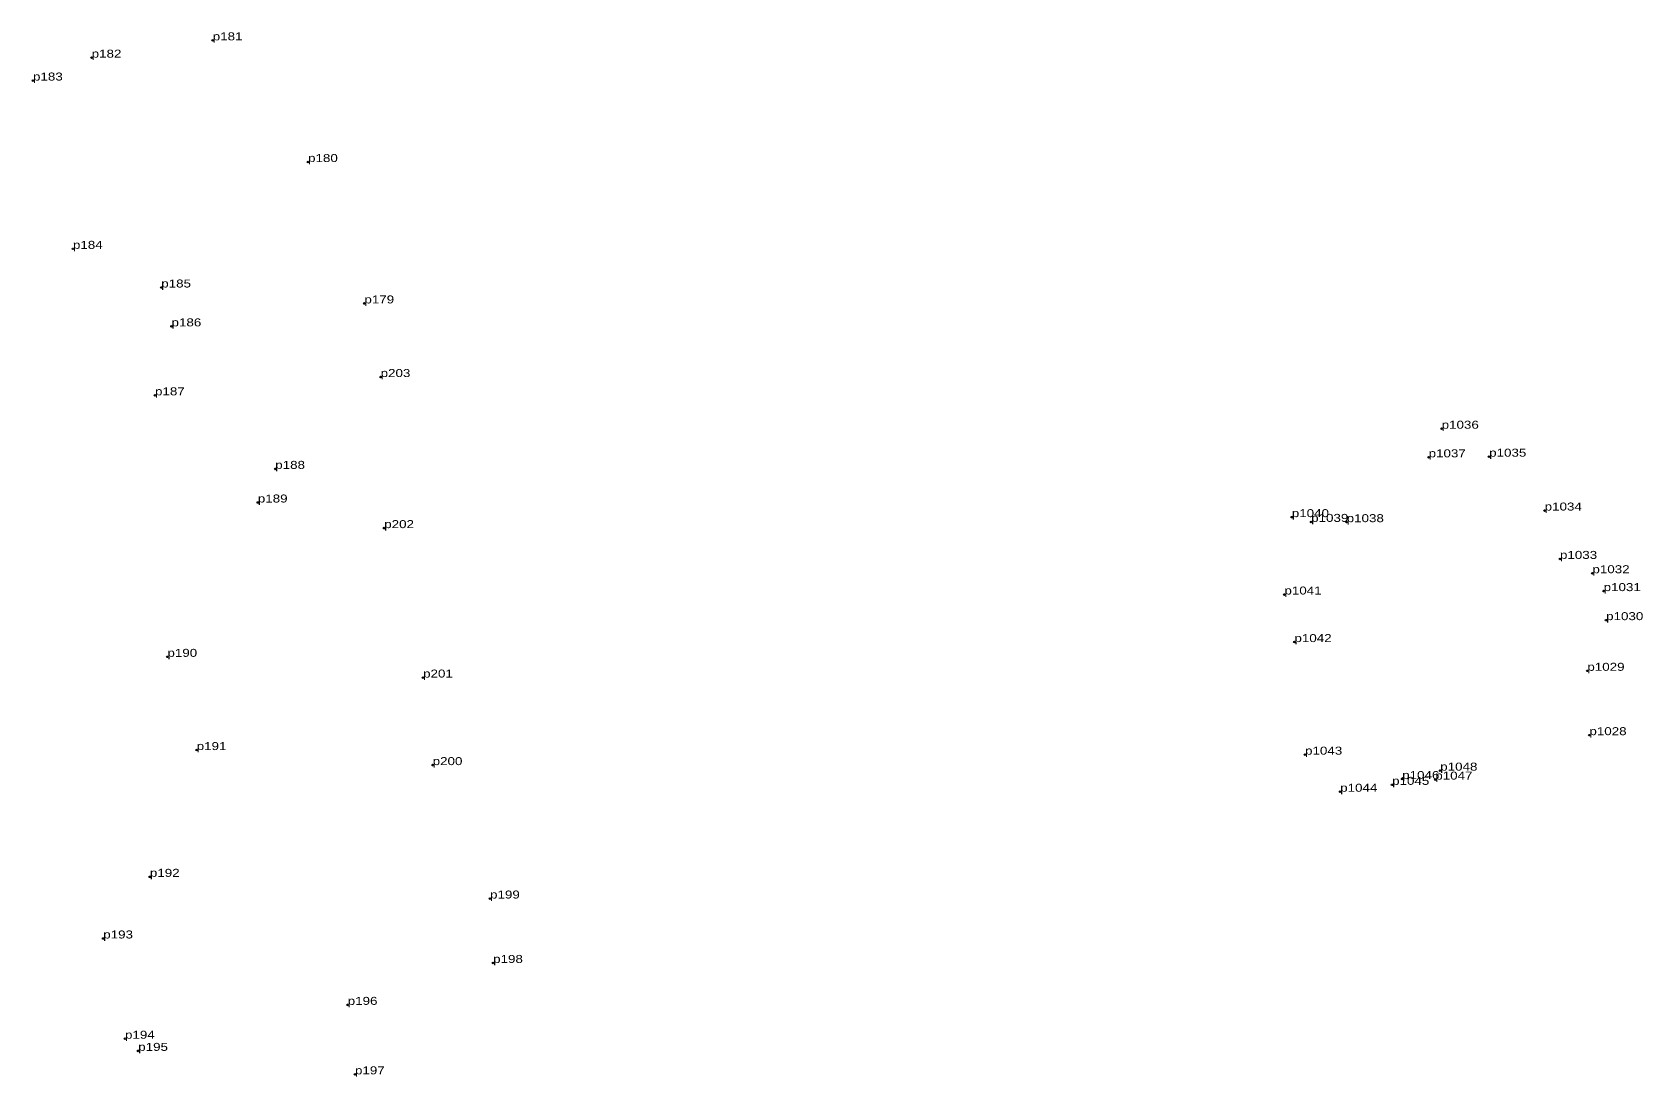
# Model space of a CAD drawing. Header units: metres. Extents: x 543607 to 546308, y 1834524 to 1839461.
# Drawn here: x 544704.8 to 545067, y 1836670.3 to 1836905.1 of the extents above; entities that cross this region are included whole.
import ezdxf

# ---------------------------------------------------------------- set-up
doc = ezdxf.new("R2010")
doc.units = ezdxf.units.M
doc.header["$LTSCALE"] = 0.72
doc.header["$PDMODE"] = 32
doc.header["$PDSIZE"] = 0.36
doc.layers.add('12', color=7, linetype='Continuous')
doc.layers.add('7', color=7, linetype='Continuous')

msp = doc.modelspace()

# ---------------------------------------------------------------- linework, layer by layer
at = {"layer": '7'}
for p in [(544745.37, 1836903.31), (544745.38, 1836903.31), (544718.15, 1836899.42), (544704.96, 1836894.27), (544766.82, 1836875.95), (544713.94, 1836856.43), (544733.8, 1836847.74), (544779.49, 1836844.16), (544779.49, 1836844.15), (544736.11, 1836839.01), (544736.11, 1836839), (544783.14, 1836827.61), (544732.4, 1836823.5), (545021.77, 1836815.99), (545018.84, 1836809.56), (545032.45, 1836809.7), (544759.44, 1836806.96), (544755.52, 1836799.4), (544988.07, 1836796.11), (544992.42, 1836795.04), (545044.94, 1836797.59), (544783.95, 1836793.64), (545000.41, 1836794.98), (545048.38, 1836786.72), (545055.68, 1836783.5), (544986.41, 1836778.71), (545058.2, 1836779.48), (545058.76, 1836772.95), (544988.66, 1836768.02), (544735.19, 1836764.7), (544792.69, 1836760.04), (545054.54, 1836761.56), (545055, 1836747.09), (544741.77, 1836743.74), (544991.05, 1836742.71), (544794.84, 1836740.36), (545012.89, 1836737.22), (545020.34, 1836737.1), (545021.45, 1836739.12), (544998.95, 1836734.37), (545010.63, 1836735.92), (544731.24, 1836715.24), (544807.75, 1836710.36), (544720.75, 1836701.38), (544808.44, 1836695.88), (544775.74, 1836686.45), (544725.65, 1836678.84), (544728.62, 1836676.11), (544777.37, 1836670.83)]:
    msp.add_point(p, dxfattribs=at)

# ---------------------------------------------------------------- texts
at = {"layer": '12', "width": 1.25}
for s, p in [('p181', (544745.38, 1836903.31)), ('p181', (544745.38, 1836903.31)), ('p182', (544718.15, 1836899.42)), ('p182', (544718.15, 1836899.42)), ('p183', (544704.96, 1836894.27)), ('p183', (544704.96, 1836894.27)), ('p180', (544766.82, 1836875.95)), ('p180', (544766.82, 1836875.95)), ('p184', (544713.94, 1836856.43)), ('p184', (544713.94, 1836856.43)), ('p185', (544733.8, 1836847.74)), ('p185', (544733.8, 1836847.74)), ('p179', (544779.49, 1836844.16)), ('p179', (544779.49, 1836844.16)), ('p186', (544736.11, 1836839)), ('p186', (544736.11, 1836839)), ('p203', (544783.14, 1836827.61)), ('p203', (544783.14, 1836827.61)), ('p187', (544732.4, 1836823.5)), ('p187', (544732.4, 1836823.5)), ('p1036', (545021.77, 1836815.99)), ('p1037', (545018.84, 1836809.56)), ('p1035', (545032.45, 1836809.7)), ('p188', (544759.44, 1836806.96)), ('p188', (544759.44, 1836806.96)), ('p189', (544755.52, 1836799.4)), ('p189', (544755.52, 1836799.4)), ('p1034', (545044.94, 1836797.59)), ('p202', (544783.95, 1836793.64)), ('p202', (544783.95, 1836793.64)), ('p1040', (544988.07, 1836796.11)), ('p1039', (544992.42, 1836795.04)), ('p1038', (545000.41, 1836794.98)), ('p1033', (545048.38, 1836786.72)), ('p1032', (545055.68, 1836783.5)), ('p1031', (545058.2, 1836779.48)), ('p1041', (544986.41, 1836778.71)), ('p1030', (545058.76, 1836772.95)), ('p1042', (544988.66, 1836768.02)), ('p190', (544735.19, 1836764.7)), ('p190', (544735.19, 1836764.7)), ('p1029', (545054.54, 1836761.56)), ('p201', (544792.69, 1836760.04)), ('p201', (544792.69, 1836760.04)), ('p1028', (545055, 1836747.09)), ('p191', (544741.77, 1836743.74)), ('p191', (544741.77, 1836743.74)), ('p1043', (544991.05, 1836742.71)), ('p200', (544794.84, 1836740.36)), ('p200', (544794.84, 1836740.36)), ('p1048', (545021.45, 1836739.12)), ('p1045', (545010.63, 1836735.92)), ('p1046', (545012.89, 1836737.22)), ('p1047', (545020.34, 1836737.1)), ('p1044', (544998.95, 1836734.37)), ('p192', (544731.24, 1836715.24)), ('p192', (544731.24, 1836715.24)), ('p199', (544807.75, 1836710.36)), ('p199', (544807.75, 1836710.36)), ('p193', (544720.75, 1836701.38)), ('p193', (544720.75, 1836701.38)), ('p198', (544808.44, 1836695.88)), ('p198', (544808.44, 1836695.88)), ('p196', (544775.74, 1836686.45)), ('p196', (544775.74, 1836686.45)), ('p194', (544725.65, 1836678.84)), ('p194', (544725.65, 1836678.84)), ('p195', (544728.62, 1836676.11)), ('p195', (544728.62, 1836676.11)), ('p197', (544777.37, 1836670.83)), ('p197', (544777.37, 1836670.83))]:
    msp.add_text(s, height=1.8, dxfattribs=at).set_placement(p)

doc.saveas('drawing.dxf')
